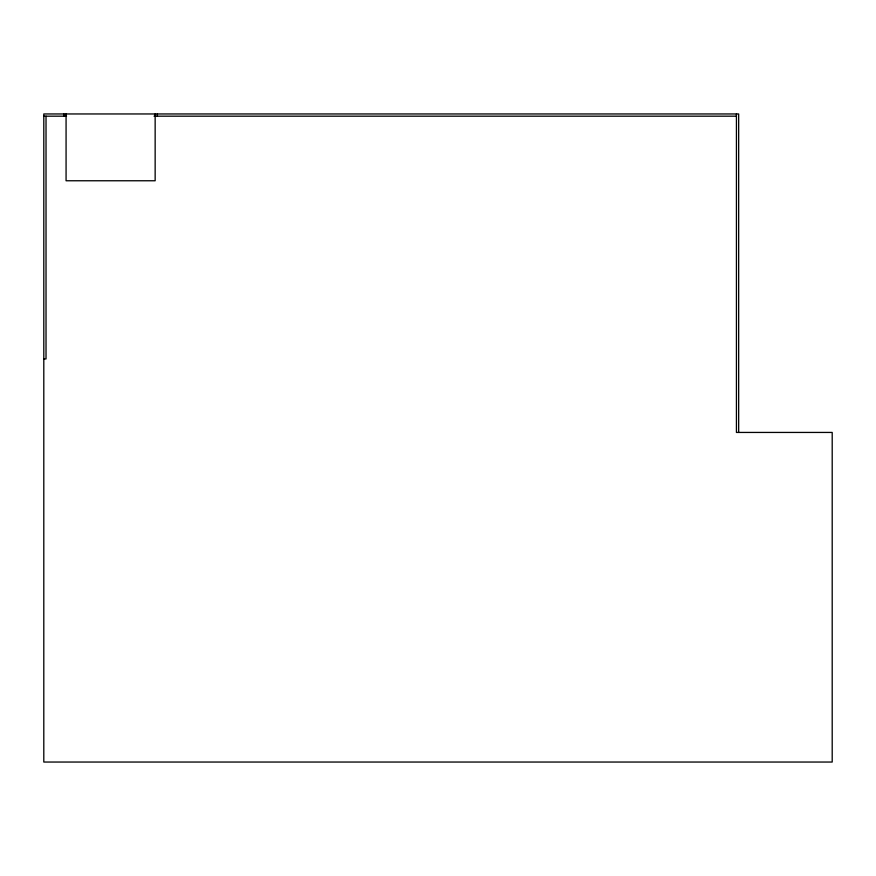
<?xml version="1.0" encoding="UTF-8"?>
<svg xmlns="http://www.w3.org/2000/svg" width="876" height="876" viewBox="0 0 876 876"><rect width="100%" height="100%" fill="white"/><g stroke="black" fill="none" stroke-linecap="round" stroke-linejoin="round"><path stroke-width="1.31" d="M43.8 116.179L66.532 116.179M154.034 116.179L736.431 116.179M43.8 358.941L46.023 358.941L46.023 116.179M738.665 432.437L738.665 113.957L43.8 113.957L43.8 762.043L832.2 762.043L832.2 432.437L736.431 432.437L736.431 113.957M157.384 113.957L157.384 116.179M155.151 113.957L155.151 180.763L66.072 180.763L66.072 113.957M63.849 113.957L63.849 116.179"/></g></svg>
